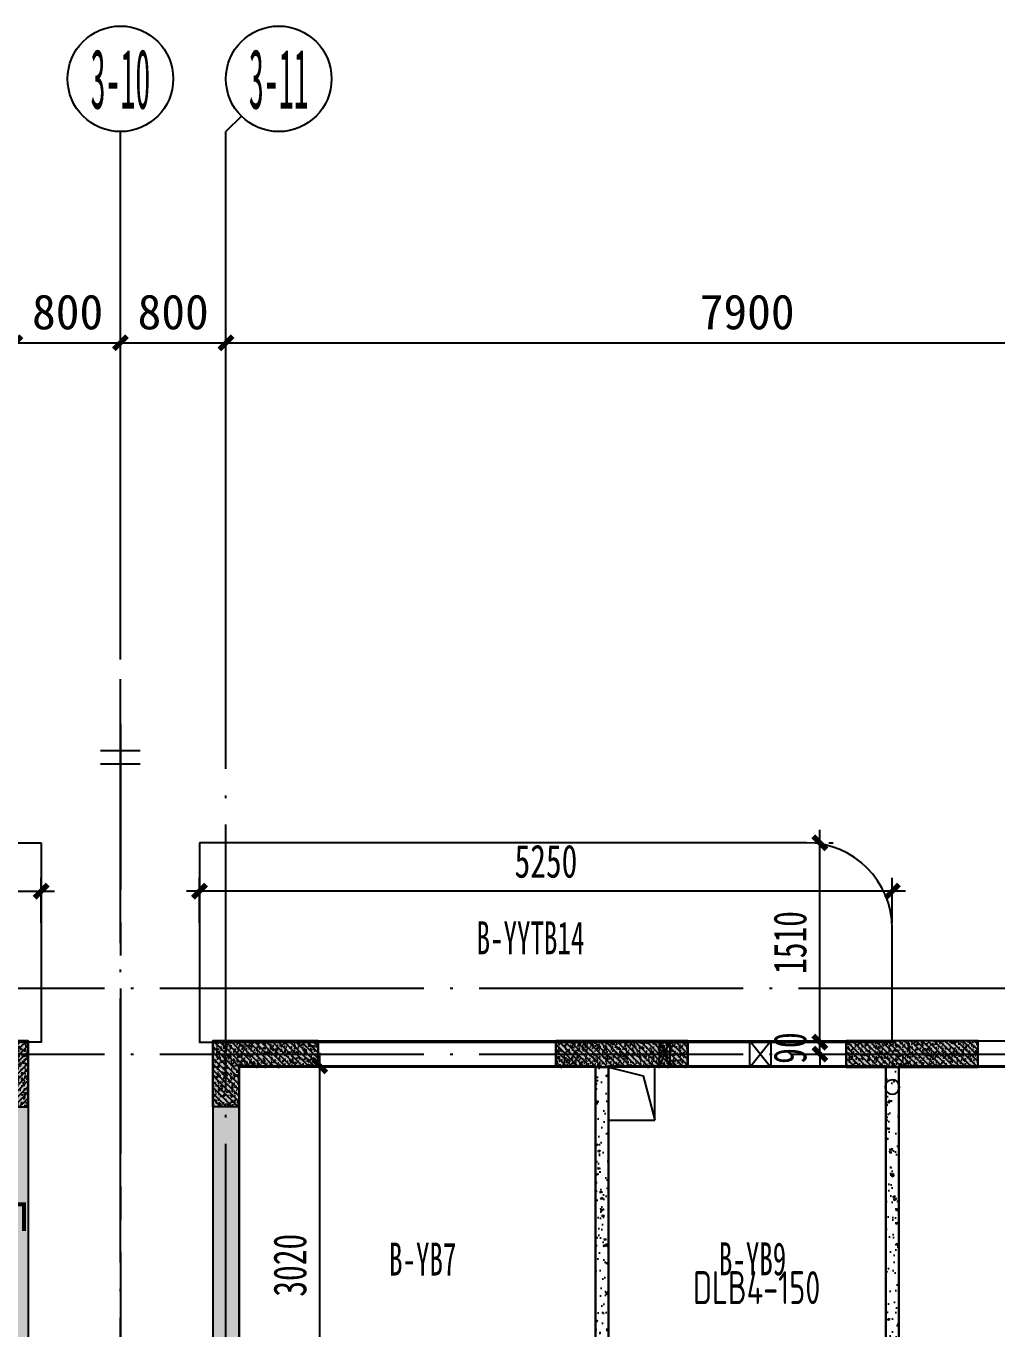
# Model space of a CAD drawing. Extents: x -3200779283 to -8106663, y 659664 to 1123462.
# Drawn here: x -8150515 to -8143157, y 692917 to 702790 of the extents above; entities that cross this region are included whole.
import ezdxf
from ezdxf.enums import TextEntityAlignment as Align
from ezdxf.xclip import XClip

# ---------------------------------------------------------------- set-up
doc = ezdxf.new("R2010")
doc.units = 0
doc.header["$LTSCALE"] = 1000
doc.header["$MEASUREMENT"] = 0
doc.header["$XCLIPFRAME"] = 0
for name, pattern in [('120-墙体$0$CENTER2', [1.125, 0.75, -0.125, 0.125, -0.125]), ('120-墙体$0$CONTINOUS', [0]), ('3#-轴线$0$DOTE', [2.42, 2, -0.2, 0.02, -0.2]), ('3#4#5#$0$DASH', [0.35, 0.25, -0.1]), ('4#-1F$0$CENTER', [2, 1.25, -0.25, 0.25, -0.25]), ('DASH', [0.35, 0.25, -0.1])]:
    doc.linetypes.add(name, pattern=pattern)
doc.layers.get('Defpoints').update_dxf_attribs({"color": 30, "linetype": 'DASH'})
for name, color, linetype in [('120-墙体$0$DUCT-排烟中心线', 5, '120-墙体$0$CENTER2'), ('120-墙体$0$DUCT-排烟管', 2, 'Continuous'), ('120-墙体$0$DUCT-送风中心线', 5, '120-墙体$0$CENTER2'), ('120-墙体$0$DUCT-送风管', 4, 'Continuous'), ('120-墙体$0$S-SLAB-HOLE', 5, 'Continuous'), ('120-墙体$0$S-WALL', 40, 'Continuous'), ('120-墙体$0$S-WALL-BEAM', 120, 'Continuous'), ('120-墙体$0$S-WALL-COLU', 252, '120-墙体$0$CONTINOUS'), ('120-墙体$0$S-WALL-COLU-HATC', 16, 'Continuous'), ('120-墙体$0$S-WALL-HATC', 253, 'Continuous'), ('120-墙体$0$提结构条件', 7, 'Continuous'), ('120-墙体$0$暖-首层和标准层暖通套管_TZ$0$H-暖洞-剪力墙', 6, 'Continuous'), ('120-墙体$0$暖-首层和标准层暖通套管_TZ$0$H-暖洞-穿梁', 3, 'Continuous'), ('3#-轴线$0$3#-轴号$0$A-ANNO-AXIS-CIRC', 3, 'Continuous'), ('3#-轴线$0$3#-轴号$0$A-ANNO-AXIS-TEXT', 7, 'Continuous'), ('3#-轴线$0$3#-轴号$0$A-ANNO-DIMS', 3, 'Continuous'), ('3#-轴线$0$A-ANNO-DOTE', 10, '3#-轴线$0$DOTE'), ('3#-轴线$0$AXIS_TEXT', 7, 'Continuous'), ('3#4#5#$0$PC-SLAB', 6, '3#4#5#$0$DASH'), ('3#4#5#$0$S-ANNO-TEXT', 7, 'Continuous'), ('3#4#5#$0$S-DIMS-SLAB', 120, 'Continuous'), ('3#4#5#$0$S-PC-SLAB', 6, 'Continuous'), ('3#4#5#$0$S-WALL-HATC', 253, 'Continuous'), ('3#4#5#模板$0$S-SLAB-TEXT', 120, 'Continuous'), ('4#-1F$0$THIN', 7, 'Continuous'), ('S-REIN', 1, 'Continuous')]:
    doc.layers.add(name, color=color, linetype=linetype)
doc.layers.add('楼板正筋文字', color=7, linetype='Continuous', lineweight=18)
doc.styles.add('3#-轴线$0$3#-轴号$0$_TCH_AXIS', font='')
doc.styles.add('3#-轴线$0$3#-轴号$0$_TCH_DIM_T3', font='')
doc.styles.add('3#-轴线$0$COMPLEX', font='COMPLEX')
doc.styles.add('3#4#5#$0$外部参照 1$0$宋体', font='', dxfattribs={"width": 0.8})
doc.styles.add('3#4#5#$0$楷体', font='', dxfattribs={"width": 0.7})
doc.styles.add('3#4#5#模板$0$TSSD_Rein', font='tssdeng.shx', dxfattribs={"width": 0.7, "bigfont": 'hztxt.shx'})
doc.styles.get('3#-轴线$0$3#-轴号$0$_TCH_AXIS').set_extended_font_data('SimSun')
doc.styles.get('3#-轴线$0$3#-轴号$0$_TCH_DIM_T3').set_extended_font_data('SimSun')
doc.styles.get('3#4#5#$0$外部参照 1$0$宋体').set_extended_font_data('SimSun')
doc.styles.get('3#4#5#$0$楷体').set_extended_font_data('KaiTi_GB2312')
doc.dimstyles.new('3#-轴线$0$3#-轴号$0$_TCH_ARCH&&100', dxfattribs={"dimtxt": 264.345992, "dimasz": 100, "dimexe": 250, "dimexo": 300, "dimgap": 100, "dimtad": 1, "dimdec": 0, "dimzin": 0, "dimdsep": 46, "dimtxsty": '3#-轴线$0$3#-轴号$0$_TCH_DIM_T3', "dimblk": '3#-轴线$0$3#-轴号$0$_ArchTick', "dimcen": 0.09, "dimclrt": 7, "dimazin": 2, "dimtfac": 1, "dimtdec": 0, "dimtix": 1, "dimtmove": 2, "dimatfit": 3, "dimfxl": 100, "dimtolj": 1, "dimtzin": 0, "dimarcsym": 0})
doc.dimstyles.new('3#4#5#$0$TSSD_100_100', dxfattribs={"dimtxt": 250, "dimasz": 100, "dimexe": 100, "dimexo": 250, "dimgap": 100, "dimtad": 1, "dimdec": 0, "dimzin": 0, "dimdsep": 46, "dimtxsty": '3#4#5#$0$楷体', "dimblk": '3#4#5#$0$_ArchTick', "dimcen": 0, "dimdle": 100, "dimclrt": 7, "dimadec": 0, "dimazin": 0, "dimtfac": 1, "dimtdec": 0, "dimtix": 1, "dimtmove": 2, "dimatfit": 3, "dimfxl": 1, "dimtolj": 1, "dimtzin": 0, "dimarcsym": 0})

# ---------------------------------------------------------------- blocks, each defined once
blk = doc.blocks.new('ban')
at = {"layer": 'S-REIN', "const_width": 30}
blk.add_lwpolyline([(19100, 9509.9), (19100, 9709.9), (20170, 9709.9), (20170, 9509.9)], dxfattribs=at)
blk = doc.blocks.new('3#4#5#模板$0$banhou-1')
at = {"layer": '3#4#5#模板$0$S-SLAB-TEXT', "style": '3#4#5#模板$0$TSSD_Rein', "width": 0.7}
blk.add_text('DLB4-150', height=250, dxfattribs=at).set_placement((86001, 30517.2), align=Align.BOTTOM_LEFT)
blk = doc.blocks.new('3#4#5#$0$_ArchTick')
at = {"color": 0, "linetype": 'ByBlock', "const_width": 0.4}
blk.add_lwpolyline([(-0.5, -0.5), (0.5, 0.5)], dxfattribs=at)
blk = doc.blocks.new('*D1128')
at = {"layer": '3#4#5#$0$S-DIMS-SLAB', "color": 0, "lineweight": -2, "transparency": 16777216}
for p, q in [((15150.5, 884.9), (15150.5, 1224.3)), ((20400.7, 884.9), (20400.7, 1224.3)), ((15050.5, 1124.3), (20500.7, 1124.3))]:
    blk.add_line(p, q, dxfattribs=at)
at = {"layer": 'Defpoints', "color": 0, "transparency": 16777216}
for p in [(20400.7, 1124.3), (15150.5, 634.9), (20400.7, 634.9)]:
    blk.add_point(p, dxfattribs=at)
at = {"layer": '3#4#5#$0$S-DIMS-SLAB', "color": 0, "lineweight": -2, "transparency": 16777216, "xscale": 100, "yscale": 100, "zscale": 100, "rotation": 180}
blk.add_blockref('3#4#5#$0$_ArchTick', (15150.5, 1124.3), dxfattribs=at)
at = {"layer": '3#4#5#$0$S-DIMS-SLAB', "color": 0, "lineweight": -2, "transparency": 16777216, "xscale": 100, "yscale": 100, "zscale": 100}
blk.add_blockref('3#4#5#$0$_ArchTick', (20400.7, 1124.3), dxfattribs=at)
at = {"layer": '3#4#5#$0$S-DIMS-SLAB', "color": 7, "transparency": 16777216, "insert": (17775.6, 1349.3), "char_height": 250, "attachment_point": 5, "style": '3#4#5#$0$楷体'}
blk.add_mtext('\\A1;5250', dxfattribs=at)
blk = doc.blocks.new('*D1130')
at = {"layer": '3#4#5#$0$S-DIMS-SLAB', "color": 0, "lineweight": -2, "transparency": 16777216}
for p, q in [((21600.7, 884.9), (21600.7, 1224.3)), ((26850.5, 884.9), (26850.5, 1224.3)), ((26950.5, 1124.3), (21500.7, 1124.3))]:
    blk.add_line(p, q, dxfattribs=at)
at = {"layer": 'Defpoints', "color": 0, "transparency": 16777216}
for p in [(21600.7, 1124.3), (21600.7, 634.9), (26850.5, 634.9)]:
    blk.add_point(p, dxfattribs=at)
at = {"layer": '3#4#5#$0$S-DIMS-SLAB', "color": 0, "lineweight": -2, "transparency": 16777216, "xscale": 100, "yscale": 100, "zscale": 100, "rotation": 180}
blk.add_blockref('3#4#5#$0$_ArchTick', (21600.7, 1124.3), dxfattribs=at)
at = {"layer": '3#4#5#$0$S-DIMS-SLAB', "color": 0, "lineweight": -2, "transparency": 16777216, "xscale": 100, "yscale": 100, "zscale": 100}
blk.add_blockref('3#4#5#$0$_ArchTick', (26850.5, 1124.3), dxfattribs=at)
at = {"layer": '3#4#5#$0$S-DIMS-SLAB', "color": 7, "transparency": 16777216, "insert": (24225.6, 1349.3), "char_height": 250, "attachment_point": 5, "style": '3#4#5#$0$楷体'}
blk.add_mtext('\\A1;5250', dxfattribs=at)
blk = doc.blocks.new('*D1131')
at = {"layer": '3#4#5#$0$S-DIMS-SLAB', "color": 0, "lineweight": -2, "transparency": 16777216}
for p, q in [((26301.4, -120), (26301.4, 1590)), ((26370.5, 1490), (26401.4, 1490)), ((26490.4, -20), (26401.4, -20))]:
    blk.add_line(p, q, dxfattribs=at)
at = {"layer": 'Defpoints', "color": 0, "transparency": 16777216}
for p in [(26120.5, 1490), (26301.4, 1490), (26240.4, -20)]:
    blk.add_point(p, dxfattribs=at)
at = {"layer": '3#4#5#$0$S-DIMS-SLAB', "color": 0, "lineweight": -2, "transparency": 16777216, "xscale": 100, "yscale": 100, "zscale": 100}
for p, rotation in [((26301.4, 1490), 90), ((26301.4, -20), 270)]:
    blk.add_blockref('3#4#5#$0$_ArchTick', p, dxfattribs=dict(at, rotation=rotation))
at = {"layer": '3#4#5#$0$S-DIMS-SLAB', "color": 7, "transparency": 16777216, "insert": (26076.4, 735), "char_height": 250, "attachment_point": 5, "rotation": 90, "style": '3#4#5#$0$楷体'}
blk.add_mtext('\\A1;1510', dxfattribs=at)
blk = doc.blocks.new('*D1147')
at = {"layer": '3#4#5#$0$S-DIMS-SLAB', "color": 0, "lineweight": -2, "transparency": 16777216}
for p, q in [((26301.7, -20.1), (26301.7, 79.9)), ((26081.7, -20.1), (26401.7, -20.1)), ((26301.7, -110.1), (26301.7, -20.1)), ((26081.7, -110.1), (26401.7, -110.1)), ((26301.7, -110.1), (26301.7, -210.1))]:
    blk.add_line(p, q, dxfattribs=at)
at = {"layer": 'Defpoints', "color": 0, "transparency": 16777216}
for p in [(25831.7, -20.1), (26301.7, -20.1), (25831.7, -110.1)]:
    blk.add_point(p, dxfattribs=at)
at = {"layer": '3#4#5#$0$S-DIMS-SLAB', "color": 0, "lineweight": -2, "transparency": 16777216, "xscale": 100, "yscale": 100, "zscale": 100}
for p, rotation in [((26301.7, -20.1), 270), ((26301.7, -110.1), 90)]:
    blk.add_blockref('3#4#5#$0$_ArchTick', p, dxfattribs=dict(at, rotation=rotation))
at = {"layer": '3#4#5#$0$S-DIMS-SLAB', "color": 7, "transparency": 16777216, "insert": (26076.7, -65.1), "char_height": 250, "attachment_point": 5, "rotation": 90, "style": '3#4#5#$0$楷体'}
blk.add_mtext('\\A1;90', dxfattribs=at)
blk = doc.blocks.new('3#4#5#$0$ban3')
at = {"layer": '3#4#5#$0$S-WALL-HATC', "ltscale": 100}
h = blk.add_hatch(dxfattribs=at)
h.set_pattern_fill('AR-CONC', color=256, scale=25, angle=-270, style=0)
h.set_pattern_definition([(140, (0, 0), (15.688034, 179.315046), [18.75, -206.25]), (85, (0, 0), (-188.04803, -34.68783), [15, -165]), (190.4514, (1.3, 14.94), (-172.359886, 144.627345), [15.93505, -175.28553]), (136.1842, (-50, 0), (41.37975, 266.81026), [28.125, -309.375]), (186.6356, (-46.55, 22.23), (-243.52947, 233.66568), [23.90257, -262.92825]), (81.1842, (-50, 0), (-243.52965, 233.66549), [22.5, -247.5]), (111, (-37.5, 25), (100.654723, 149.226763), [18.75, -206.25]), (56, (-37.5, 25), (-181.28751, 60.82883), [15, -165]), (161.4514, (-29.11, 37.44), (-80.632624, 210.05566), [15.93505, -175.28553]), (127.5, (0, 0), (-83.2234635, 3.039964), [0, -163, 0, -167.5, 0, -165.625]), (97.5, (0, 0), (-98.602928, 65.767384), [0, -95.5, 0, -159.25, 0, -63.125]), (57.5, (0, -55.75), (5.638718, 133.455609), [0, -62.5, 0, -195, 0, -258.75]), (47.5, (0, -80.75), (-25.026246, 145.796542), [0, -81.25, 0, -129.5, 0, -183.75])])
h.paths.add_polyline_path([(-216732, 412975), (-216832, 412975), (-216832, 409975), (-216732, 409975)])
h.paths.add_polyline_path([(-214532, 412975), (-214632, 412975), (-214632, 409975), (-214532, 409975)])
at = {"layer": '3#4#5#$0$S-PC-SLAB'}
for points in [[(-216832, 409965), (-216832, 412985), (-219532, 412985), (-219532, 409965)], [(-214632, 409965), (-214632, 412985), (-216732, 412985), (-216732, 409965)], [(-211832, 409965), (-211832, 412985), (-214532, 412985), (-214532, 409965)]]:
    blk.add_lwpolyline(points, close=True, dxfattribs=at)
at = {"layer": '3#4#5#$0$S-WALL-HATC', "ltscale": 100}
for points in [[(-216732, 409975), (-216732, 412975), (-216832, 412975), (-216832, 409975)], [(-214532, 409975), (-214532, 412975), (-214632, 412975), (-214632, 409975)]]:
    blk.add_lwpolyline(points, close=True, dxfattribs=at)
blk = doc.blocks.new('*D816')
at = {"layer": '3#4#5#$0$S-DIMS-SLAB', "color": 0, "lineweight": -2, "transparency": 16777216}
for p, q in [((169407.8, 162464.5), (169407.8, 165684.5)), ((169046.4, 165584.5), (169507.8, 165584.5)), ((169046.4, 162564.5), (169507.8, 162564.5))]:
    blk.add_line(p, q, dxfattribs=at)
at = {"layer": 'Defpoints', "color": 0, "transparency": 16777216}
for p in [(168796.4, 165584.5), (169407.8, 165584.5), (168796.4, 162564.5)]:
    blk.add_point(p, dxfattribs=at)
at = {"layer": '3#4#5#$0$S-DIMS-SLAB', "color": 0, "lineweight": -2, "transparency": 16777216, "xscale": 100, "yscale": 100, "zscale": 100}
for p, rotation in [((169407.8, 165584.5), 90), ((169407.8, 162564.5), 270)]:
    blk.add_blockref('3#4#5#$0$_ArchTick', p, dxfattribs=dict(at, rotation=rotation))
at = {"layer": '3#4#5#$0$S-DIMS-SLAB', "color": 7, "transparency": 16777216, "insert": (169182.8, 164074.5), "char_height": 250, "attachment_point": 5, "rotation": 90, "style": '3#4#5#$0$楷体'}
blk.add_mtext('\\A1;3020', dxfattribs=at)
blk = doc.blocks.new('120-墙体$0$retert')
at = {"layer": '120-墙体$0$暖-首层和标准层暖通套管_TZ$0$H-暖洞-剪力墙'}
for p, q in [((55012.6, 61028.7), (54812.7, 61187.7)), ((54812.7, 61028.7), (55012.6, 61187.7))]:
    blk.add_line(p, q, dxfattribs=at)
blk.add_lwpolyline([(55012.6, 61028.7), (55012.6, 61187.7), (54812.7, 61187.7), (54812.7, 61028.7)], close=True, dxfattribs=at)
blk = doc.blocks.new('120-墙体$0$ewrewr')
at = {"layer": '120-墙体$0$暖-首层和标准层暖通套管_TZ$0$H-暖洞-穿梁', "color": 2}
for p, q in [((54898, 62306.1), (54818, 62106.1)), ((54898, 62106.1), (54818, 62306.1))]:
    blk.add_line(p, q, dxfattribs=at)
blk.add_lwpolyline([(54898, 62306.1), (54818, 62306.1), (54818, 62106.1), (54898, 62106.1)], close=True, dxfattribs=at)
blk = doc.blocks.new('120-墙体$0$tretyyt')
at = {"layer": '120-墙体$0$暖-首层和标准层暖通套管_TZ$0$H-暖洞-穿梁', "color": 5}
for p, q in [((52498, 59304.6), (52298, 59384.6)), ((52298, 59304.6), (52498, 59384.6))]:
    blk.add_line(p, q, dxfattribs=at)
blk.add_lwpolyline([(52498, 59304.6), (52498, 59384.6), (52298, 59384.6), (52298, 59304.6)], close=True, dxfattribs=at)
blk = doc.blocks.new('120-墙体$0$rtret')
at = {"layer": '120-墙体$0$暖-首层和标准层暖通套管_TZ$0$H-暖洞-穿梁', "color": 3}
for p, q in [((53777.5, 61921.5), (53618.5, 61721.5)), ((53777.5, 61721.5), (53618.5, 61921.5))]:
    blk.add_line(p, q, dxfattribs=at)
blk.add_lwpolyline([(53777.5, 61921.5), (53618.5, 61921.5), (53618.5, 61721.5), (53777.5, 61721.5)], close=True, dxfattribs=at)
blk = doc.blocks.new('120-墙体$0$A$Ca94620f4')
at = {"layer": '120-墙体$0$DUCT-排烟中心线'}
for p, q in [((-6299.8, -2950.7), (-6299.8, -3249.3)), ((-4600, -2950.7), (-4600, -3249.3)), ((-4400, -2950.7), (-4400, -3249.3)), ((-547.7, -2950.7), (-547.7, -3249.3)), ((-2257.9, -4100), (-2556.6, -4100)), ((-2257.9, -4300), (-2556.6, -4300))]:
    blk.add_line(p, q, dxfattribs=at)
at = {"layer": '120-墙体$0$DUCT-排烟管'}
for p, q in [((-6332.3, -2950.7), (-6332.3, -3249.3)), ((-6267.3, -2950.7), (-6332.3, -2950.7)), ((-6267.3, -3249.3), (-6267.3, -2950.7)), ((-4632.5, -2950.7), (-4632.5, -3249.3)), ((-4567.5, -2950.7), (-4632.5, -2950.7)), ((-4567.5, -3249.3), (-4567.5, -2950.7)), ((-4432.5, -2950.7), (-4432.5, -3249.3)), ((-4367.5, -2950.7), (-4432.5, -2950.7)), ((-4367.5, -3249.3), (-4367.5, -2950.7)), ((-580.2, -2950.7), (-580.2, -3249.3)), ((-515.2, -2950.7), (-580.2, -2950.7)), ((-515.2, -3249.3), (-515.2, -2950.7)), ((-6332.3, -3249.3), (-6267.3, -3249.3)), ((-4632.5, -3249.3), (-4567.5, -3249.3)), ((-4432.5, -3249.3), (-4367.5, -3249.3)), ((-580.2, -3249.3), (-515.2, -3249.3)), ((-2257.9, -4067.5), (-2556.6, -4067.5)), ((-2556.6, -4067.5), (-2556.6, -4132.5)), ((-2556.6, -4132.5), (-2257.9, -4132.5)), ((-2257.9, -4132.5), (-2257.9, -4067.5)), ((-2257.9, -4267.5), (-2556.6, -4267.5)), ((-2556.6, -4267.5), (-2556.6, -4332.5)), ((-2556.6, -4332.5), (-2257.9, -4332.5)), ((-2257.9, -4332.5), (-2257.9, -4267.5))]:
    blk.add_line(p, q, dxfattribs=at)
at = {"layer": '120-墙体$0$DUCT-送风中心线'}
for p, q in [((-6549.8, -2963.7), (-6549.8, -3231)), ((-947.7, -2963.7), (-947.7, -3231)), ((-747.7, -2963.7), (-747.7, -3231))]:
    blk.add_line(p, q, dxfattribs=at)
at = {"layer": '120-墙体$0$DUCT-送风管'}
for p, q in [((-6589.8, -2963.7), (-6589.8, -3231)), ((-6509.8, -2963.7), (-6589.8, -2963.7)), ((-6509.8, -3231), (-6509.8, -2963.7)), ((-787.7, -2963.7), (-787.7, -3231)), ((-707.7, -2963.7), (-787.7, -2963.7)), ((-707.7, -3231), (-707.7, -2963.7)), ((-6589.8, -3231), (-6509.8, -3231)), ((-787.7, -3231), (-707.7, -3231))]:
    blk.add_line(p, q, dxfattribs=at)
at = {"layer": '120-墙体$0$提结构条件', "color": 3}
for p, q in [((-987.7, -3231), (-987.7, -2963.7)), ((-987.7, -2963.7), (-907.7, -2963.7)), ((-907.7, -2963.7), (-907.7, -3231)), ((-907.7, -3231), (-987.7, -3231))]:
    blk.add_line(p, q, dxfattribs=at)
at = {"layer": '120-墙体$0$暖-首层和标准层暖通套管_TZ$0$H-暖洞-穿梁', "color": 6}
for p, q in [((-3823.8, -3000), (-3473.8, -3200)), ((-3823.8, -3200), (-3473.8, -3000))]:
    blk.add_line(p, q, dxfattribs=at)
blk.add_lwpolyline([(-3823.8, -3000), (-3473.8, -3000), (-3473.8, -3200), (-3823.8, -3200)], close=True, dxfattribs=at)
at = {"layer": '120-墙体$0$提结构条件', "rotation": 90}
for name, p in [('120-墙体$0$tretyyt', (51869.6, -52298)), ('120-墙体$0$retert', (57308.2, -54812.7))]:
    blk.add_blockref(name, p, dxfattribs=at)
at = {"layer": '120-墙体$0$提结构条件', "xscale": -1}
blk.add_blockref('120-墙体$0$rtret', (47548, -61721.5), dxfattribs=at)
at = {"layer": '120-墙体$0$提结构条件'}
blk.add_blockref('120-墙体$0$ewrewr', (-57933, -62106.1), dxfattribs=at)
blk = doc.blocks.new('120-墙体$0$A$C8f34f6bc')
at = {"layer": '120-墙体$0$S-SLAB-HOLE'}
for p, q in [((-3150, -400), (-3150, 0)), ((-2800, -400), (-2800, 0)), ((-2800, -400), (-3150, -400))]:
    blk.add_line(p, q, dxfattribs=at)
for points in [[(-2800, 0), (-3061.6, -64.3), (-3150, -400)], [(0, -5000), (-248.2, -4896.9), (-350, -4650)]]:
    blk.add_lwpolyline(points, dxfattribs=at)
blk.add_lwpolyline([(-350, -5000), (-350, -4650), (0, -4650), (0, -5000)], close=True, dxfattribs=at)
for centre, radius in [((-4950, -150), 55), ((-230, -4580), 50)]:
    blk.add_circle(centre, radius, dxfattribs=at)
blk = doc.blocks.new('120-墙体')
at = {"layer": '120-墙体$0$S-WALL-COLU-HATC'}
h = blk.add_hatch(dxfattribs=at)
h.set_pattern_fill('AR-CONC', color=256, scale=10)
h.set_pattern_definition([(50, (-3104.75, -241007.814), (71.726018, -6.275213), [7.5, -82.5]), (355, (-3104.75, -241007.814), (-13.875133, 75.219213), [6, -66]), (100.4514, (-3098.77, -241008.34), (57.850938, 68.943954), [6.37402, -70.114211]), (46.1842, (-3104.75, -240987.81), (106.724105, -16.5519), [11.25, -123.75]), (96.6356, (-3095.86, -240989.19), (93.46627, 97.411787), [9.56103, -105.1713]), (351.1842, (-3104.75, -240987.81), (93.466195, 97.41186), [9, -99]), (21, (-3094.75, -240992.814), (59.690705, -40.261889), [7.5, -82.5]), (326, (-3094.75, -240992.814), (24.331533, 72.515005), [6, -66]), (71.4514, (-3089.775, -240996.17), (84.022263, 32.25305), [6.37402, -70.114211]), (37.5, (-3104.75, -241007.814), (1.2159855, 33.2893854), [0, -65.2, 0, -67, 0, -66.25]), (7.5, (-3104.75, -241007.814), (26.306954, 39.441171), [0, -38.2, 0, -63.7, 0, -25.25]), (327.5, (-3127.05, -241007.814), (53.3822436, -2.2554872), [0, -25, 0, -78, 0, -103.5]), (317.5, (-3137.05, -241007.814), (58.318617, 10.010498), [0, -32.5, 0, -51.8, 0, -73.5])])
h.paths.add_polyline_path([(-5700, -100), (-5700, 100), (-4700, 100), (-4700, -100)])
h = blk.add_hatch(dxfattribs=at)
h.set_pattern_fill('ANSI31', color=256, scale=250, style=0)
h.set_pattern_definition([(45, (-3104.75, -241007.814), (-22.097087, 22.097087), [])])
h.paths.add_polyline_path([(-5700, 100), (-5700, -100), (-4700, -100), (-4700, 100)])
h = blk.add_hatch(dxfattribs=at)
h.set_pattern_fill('AR-CONC', color=256, scale=10)
h.set_pattern_definition([(50, (6590.73, -241007.815), (71.726018, -6.275213), [7.5, -82.5]), (355, (6590.73, -241007.815), (-13.875133, 75.219213), [6, -66]), (100.4514, (6596.705, -241008.34), (57.850938, 68.943954), [6.37402, -70.114211]), (46.1842, (6590.73, -240987.815), (106.724105, -16.5519), [11.25, -123.75]), (96.6356, (6599.62, -240989.19), (93.46627, 97.411787), [9.56103, -105.1713]), (351.1842, (6590.73, -240987.82), (93.466195, 97.41186), [9, -99]), (21, (6600.73, -240992.815), (59.690705, -40.261889), [7.5, -82.5]), (326, (6600.73, -240992.815), (24.331533, 72.515005), [6, -66]), (71.4514, (6605.7, -240996.17), (84.022263, 32.25305), [6.37402, -70.114211]), (37.5, (6590.728, -241007.815), (1.2159855, 33.2893854), [0, -65.2, 0, -67, 0, -66.25]), (7.5, (6590.73, -241007.815), (26.306954, 39.441171), [0, -38.2, 0, -63.7, 0, -25.25]), (327.5, (6568.428, -241007.815), (53.3822436, -2.2554872), [0, -25, 0, -78, 0, -103.5]), (317.5, (6558.43, -241007.815), (58.318617, 10.010498), [0, -32.5, 0, -51.8, 0, -73.5])])
h.paths.add_polyline_path([(-2500, -100), (-2500, 100), (-3500, 100), (-3500, -100)])
h = blk.add_hatch(dxfattribs=at)
h.set_pattern_fill('ANSI31', color=256, scale=250, style=0)
h.set_pattern_definition([(45, (6590.728, -241007.815), (-22.097087, 22.097087), [])])
h.paths.add_polyline_path([(-2500, -100), (-2500, 100), (-3500, 100), (-3500, -100)])
h = blk.add_hatch(dxfattribs=at)
h.set_pattern_fill('AR-CONC', color=256, scale=10)
h.set_pattern_definition([(50, (-6158.425, -240595.61), (71.726018, -6.275213), [7.5, -82.5]), (355, (-6158.425, -240595.61), (-13.875133, 75.219213), [6, -66]), (100.4514, (-6152.45, -240596.135), (57.850938, 68.943954), [6.37402, -70.114211]), (46.1842, (-6158.425, -240575.61), (106.724105, -16.5519), [11.25, -123.75]), (96.6356, (-6149.53, -240576.99), (93.46627, 97.411787), [9.56103, -105.1713]), (351.1842, (-6158.42, -240575.61), (93.466195, 97.41186), [9, -99]), (21, (-6148.425, -240580.61), (59.690705, -40.261889), [7.5, -82.5]), (326, (-6148.425, -240580.61), (24.331533, 72.515005), [6, -66]), (71.4514, (-6143.45, -240583.97), (84.022263, 32.25305), [6.37402, -70.114211]), (37.5, (-6158.425, -240595.612), (1.2159855, 33.2893854), [0, -65.2, 0, -67, 0, -66.25]), (7.5, (-6158.425, -240595.612), (26.306954, 39.441171), [0, -38.2, 0, -63.7, 0, -25.25]), (327.5, (-6180.725, -240595.612), (53.3822436, -2.2554872), [0, -25, 0, -78, 0, -103.5]), (317.5, (-6190.725, -240595.612), (58.318617, 10.010498), [0, -32.5, 0, -51.8, 0, -73.5])])
h.paths.add_polyline_path([(-100, -100), (-100, -400), (100, -400), (100, 100), (-700, 100), (-700, -100)])
h = blk.add_hatch(dxfattribs=at)
h.set_pattern_fill('ANSI31', color=256, scale=250, style=0)
h.set_pattern_definition([(45, (-6158.425, -240595.612), (-22.097087, 22.097087), [])])
h.paths.add_polyline_path([(-100, -100), (-100, -400), (100, -400), (100, 100), (-700, 100), (-700, -100)])
at = {"layer": '120-墙体$0$S-WALL-HATC'}
for points in [[(-5700, 100), (-5700, -100), (-5250, -100), (-5250, 100)], [(-5250, 100), (-5250, -100), (-4700, -100), (-4700, 100)], [(-3500, 100), (-3500, -100), (-2850, -100), (-2850, 100)], [(-2850, 100), (-2850, -100), (-2500, -100), (-2500, 100)], [(-700, -100), (-100, -100), (100, 100), (-700, 100)], [(100, 100), (-100, -100), (-100, -3100), (-33.3, -3200), (100, -3200)]]:
    blk.add_hatch(color=256, dxfattribs=at).paths.add_polyline_path(points)
at = {"layer": '120-墙体$0$S-WALL'}
for p, q in [((-5700, -100), (-5700, 100)), ((-5700, 100), (-5250, 100)), ((-5250, 100), (-4700, 100)), ((-4700, -100), (-4700, 100)), ((-3500, -100), (-3500, 100)), ((-3500, 100), (-2850, 100)), ((-2850, 100), (-2500, 100)), ((-2500, 100), (-2500, -100)), ((-700, 100), (100, 100)), ((-700, 100), (-700, -100)), ((100, 100), (100, -3200)), ((-5700, -100), (-5250, -100)), ((-5250, -100), (-4700, -100)), ((-3500, -100), (-2850, -100)), ((-2850, -100), (-2500, -100)), ((-700, -100), (-100, -100)), ((-100, -100), (-100, -3100))]:
    blk.add_line(p, q, dxfattribs=at)
at = {"layer": '120-墙体$0$S-WALL-BEAM'}
for points in [[(-7200, 100), (-7200, -100), (-5700, -100), (-5700, 100)], [(-4700, 100), (-4700, -100), (-3500, -100), (-3500, 100)], [(-2500, 100), (-2500, -100), (-700, -100), (-700, 100)]]:
    blk.add_lwpolyline(points, close=True, dxfattribs=at)
at = {"layer": '120-墙体$0$S-WALL-COLU', "lineweight": -2}
for points in [[(-5700, -100), (-5700, 100), (-4700, 100), (-4700, -100)], [(-2500, -100), (-2500, 100), (-3500, 100), (-3500, -100)]]:
    blk.add_lwpolyline(points, close=True, dxfattribs=at)
at = {"layer": '120-墙体$0$S-WALL-COLU', "linetype": 'ByBlock'}
blk.add_lwpolyline([(-100, -100), (-100, -400), (100, -400), (100, 100), (-700, 100), (-700, -100), (-100, -100)], dxfattribs=at)
for name, p in [('120-墙体$0$A$Ca94620f4', (-250, -100)), ('120-墙体$0$A$C8f34f6bc', (-100, -100))]:
    blk.add_blockref(name, p)
blk = doc.blocks.new('3#-轴线$0$_AXISO')
blk.add_circle((0, 0), 0.5)
at = {"layer": '3#-轴线$0$AXIS_TEXT', "style": '3#-轴线$0$COMPLEX', "width": 1.041667}
blk.add_attdef('A', text='', height=0.56, dxfattribs=at).set_placement((-0.25, -0.28), (0.25, -0.28), align=Align.FIT)
blk = doc.blocks.new('3#-轴线$0$3#-轴号$0$_ArchTick')
at = {"color": 0, "linetype": 'ByBlock', "const_width": 0.4}
blk.add_lwpolyline([(-0.5, -0.5), (0.5, 0.5)], dxfattribs=at)
blk = doc.blocks.new('*D400')
at = {"layer": '3#-轴线$0$3#-轴号$0$A-ANNO-DIMS', "color": 0, "lineweight": -2, "transparency": 16777216}
for p, q in [((20100, 4889.4), (20100, 5639.4)), ((20900, 4889.4), (20900, 5639.4)), ((20100, 5389.4), (20900, 5389.4))]:
    blk.add_line(p, q, dxfattribs=at)
at = {"layer": 'Defpoints', "color": 0, "transparency": 16777216}
for p in [(20900, 5389.4), (20100, 4589.4), (20900, 4589.4)]:
    blk.add_point(p, dxfattribs=at)
at = {"layer": '3#-轴线$0$3#-轴号$0$A-ANNO-DIMS', "color": 0, "lineweight": -2, "transparency": 16777216, "xscale": 100, "yscale": 100, "zscale": 100, "rotation": 180}
blk.add_blockref('3#-轴线$0$3#-轴号$0$_ArchTick', (20100, 5389.4), dxfattribs=at)
at = {"layer": '3#-轴线$0$3#-轴号$0$A-ANNO-DIMS', "color": 0, "lineweight": -2, "transparency": 16777216, "xscale": 100, "yscale": 100, "zscale": 100}
blk.add_blockref('3#-轴线$0$3#-轴号$0$_ArchTick', (20900, 5389.4), dxfattribs=at)
at = {"layer": '3#-轴线$0$3#-轴号$0$A-ANNO-DIMS', "color": 7, "transparency": 16777216, "insert": (20500, 5621.6), "char_height": 264.35, "attachment_point": 5, "style": '3#-轴线$0$3#-轴号$0$_TCH_DIM_T3'}
blk.add_mtext('\\A1;800', dxfattribs=at)
blk = doc.blocks.new('*D401')
at = {"layer": '3#-轴线$0$3#-轴号$0$A-ANNO-DIMS', "color": 0, "lineweight": -2, "transparency": 16777216}
for p, q in [((20900, 4889.4), (20900, 5639.4)), ((21700, 4889.4), (21700, 5639.4)), ((20900, 5389.4), (21700, 5389.4))]:
    blk.add_line(p, q, dxfattribs=at)
at = {"layer": 'Defpoints', "color": 0, "transparency": 16777216}
for p in [(21700, 5389.4), (20900, 4589.4), (21700, 4589.4)]:
    blk.add_point(p, dxfattribs=at)
at = {"layer": '3#-轴线$0$3#-轴号$0$A-ANNO-DIMS', "color": 0, "lineweight": -2, "transparency": 16777216, "xscale": 100, "yscale": 100, "zscale": 100, "rotation": 180}
blk.add_blockref('3#-轴线$0$3#-轴号$0$_ArchTick', (20900, 5389.4), dxfattribs=at)
at = {"layer": '3#-轴线$0$3#-轴号$0$A-ANNO-DIMS', "color": 0, "lineweight": -2, "transparency": 16777216, "xscale": 100, "yscale": 100, "zscale": 100}
blk.add_blockref('3#-轴线$0$3#-轴号$0$_ArchTick', (21700, 5389.4), dxfattribs=at)
at = {"layer": '3#-轴线$0$3#-轴号$0$A-ANNO-DIMS', "color": 7, "transparency": 16777216, "insert": (21300, 5621.6), "char_height": 264.35, "attachment_point": 5, "style": '3#-轴线$0$3#-轴号$0$_TCH_DIM_T3'}
blk.add_mtext('\\A1;800', dxfattribs=at)
blk = doc.blocks.new('*D402')
at = {"layer": '3#-轴线$0$3#-轴号$0$A-ANNO-DIMS', "color": 0, "lineweight": -2, "transparency": 16777216}
for p, q in [((21700, 4889.4), (21700, 5639.4)), ((29600, 4889.4), (29600, 5639.4)), ((21700, 5389.4), (29600, 5389.4))]:
    blk.add_line(p, q, dxfattribs=at)
at = {"layer": 'Defpoints', "color": 0, "transparency": 16777216}
for p in [(29600, 5389.4), (21700, 4589.4), (29600, 4589.4)]:
    blk.add_point(p, dxfattribs=at)
at = {"layer": '3#-轴线$0$3#-轴号$0$A-ANNO-DIMS', "color": 0, "lineweight": -2, "transparency": 16777216, "xscale": 100, "yscale": 100, "zscale": 100, "rotation": 180}
blk.add_blockref('3#-轴线$0$3#-轴号$0$_ArchTick', (21700, 5389.4), dxfattribs=at)
at = {"layer": '3#-轴线$0$3#-轴号$0$A-ANNO-DIMS', "color": 0, "lineweight": -2, "transparency": 16777216, "xscale": 100, "yscale": 100, "zscale": 100}
blk.add_blockref('3#-轴线$0$3#-轴号$0$_ArchTick', (29600, 5389.4), dxfattribs=at)
at = {"layer": '3#-轴线$0$3#-轴号$0$A-ANNO-DIMS', "color": 7, "transparency": 16777216, "insert": (25650, 5621.6), "char_height": 264.35, "attachment_point": 5, "style": '3#-轴线$0$3#-轴号$0$_TCH_DIM_T3'}
blk.add_mtext('\\A1;7900', dxfattribs=at)
blk = doc.blocks.new('3#4#5#$0$3#首层顶悬挑板')
at = {"layer": '3#4#5#$0$S-PC-SLAB'}
for points in [[(20400.5, 1490), (20400.5, -20), (15150.5, -20), (15150.5, 840, -0.414155), (15800.5, 1489.8)], [(21600.5, 1490), (21600.5, -20), (26850.5, -20), (26850.5, 840, 0.414155), (26200.5, 1489.8)]]:
    blk.add_lwpolyline(points, format="xyb", close=True, dxfattribs=at)
at = {"layer": '3#4#5#$0$PC-SLAB', "linetype": 'ByBlock', "style": '3#4#5#$0$外部参照 1$0$宋体', "width": 0.6}
blk.add_text('B-YYTB14', height=250, dxfattribs=at).set_placement((24108.3, 770.8), align=Align.MIDDLE)
at = {"layer": '3#4#5#$0$S-DIMS-SLAB'}
for base, p1, p2, angle, picture, middle in [((26301.4, 1490), (26240.4, -20), (26120.5, 1490), 90, '*D1131', (26076.4, 735)), ((21600.7, 1124.3), (26850.5, 634.9), (21600.7, 634.9), 180, '*D1130', (24225.6, 1349.3)), ((26301.7, -20.1), (25831.7, -110.1), (25831.7, -20.1), 90, '*D1147', (26076.7, -65.1))]:
    dim = blk.add_linear_dim(base=base, p1=p1, p2=p2, angle=angle, dimstyle='3#4#5#$0$TSSD_100_100', dxfattribs=at)
    dim.commit()
    dim.dimension.update_dxf_attribs({"geometry": picture, "text_midpoint": middle})
dim = blk.add_linear_dim(base=(20400.7, 1124.3), p1=(15150.5, 634.9), p2=(20400.7, 634.9), dimstyle='3#4#5#$0$TSSD_100_100', dxfattribs=at)
dim.commit()
dim.dimension.update_dxf_attribs({"geometry": '*D1128', "text_midpoint": (17775.6, 1349.3)})
blk = doc.blocks.new('3#4#5#$0$5#')
at = {"layer": '3#4#5#$0$S-ANNO-TEXT', "xscale": -1}
blk.add_blockref('3#4#5#$0$ban3', (-43034.9, -247400.5), dxfattribs=at)
at = {"layer": '3#4#5#$0$PC-SLAB', "linetype": 'ByBlock', "style": '3#4#5#$0$外部参照 1$0$宋体', "width": 0.6}
for s, p in [('B-YB7', (170188, 164121.6)), ('B-YB9', (172688, 164121.6))]:
    blk.add_text(s, height=250, dxfattribs=at).set_placement(p, align=Align.MIDDLE)
at = {"layer": '3#4#5#$0$S-DIMS-SLAB'}
dim = blk.add_linear_dim(base=(169407.8, 165584.5), p1=(168796.4, 162564.5), p2=(168796.4, 165584.5), angle=90, dimstyle='3#4#5#$0$TSSD_100_100', dxfattribs=at)
dim.commit()
dim.dimension.update_dxf_attribs({"geometry": '*D816', "text_midpoint": (169182.8, 164074.5)})
blk = doc.blocks.new('3#-轴线$0$3#-轴号')
at = {"layer": '3#-轴线$0$3#-轴号$0$A-ANNO-AXIS-CIRC'}
for p, q in [((21817.2, 7106.5), (21700, 6989.4)), ((20900, 2989.4), (20900, 6989.4)), ((21700, 2989.4), (21700, 6989.4))]:
    blk.add_line(p, q, dxfattribs=at)
ref = blk.add_blockref('3#-轴线$0$_AXISO', (20900, 7389.4), dxfattribs=dict(at, xscale=800, yscale=800, zscale=800))
ref.add_attrib('A', '3-10', dxfattribs={"layer": '3#-轴线$0$3#-轴号$0$A-ANNO-AXIS-TEXT', "height": 452.55, "style": '3#-轴线$0$3#-轴号$0$_TCH_AXIS', "width": 0.349609}).set_placement((20673.7, 7163.1), (21126.3, 7163.1), align=Align.FIT)
ref = blk.add_blockref('3#-轴线$0$_AXISO', (22100, 7389.4), dxfattribs=dict(at, xscale=800, yscale=800, zscale=800))
ref.add_attrib('A', '3-11', dxfattribs={"layer": '3#-轴线$0$3#-轴号$0$A-ANNO-AXIS-TEXT', "height": 452.55, "style": '3#-轴线$0$3#-轴号$0$_TCH_AXIS', "width": 0.349609}).set_placement((21873.7, 7163.1), (22326.3, 7163.1), align=Align.FIT)
at = {"layer": '3#-轴线$0$3#-轴号$0$A-ANNO-DIMS'}
for p1, p2, picture, middle in [((20100, 4589.4), (20900, 4589.4), '*D400', (20500, 5621.6)), ((20900, 4589.4), (21700, 4589.4), '*D401', (21300, 5621.6)), ((21700, 4589.4), (29600, 4589.4), '*D402', (25650, 5621.6))]:
    dim = blk.add_aligned_dim(p1=p1, p2=p2, distance=800, dimstyle='3#-轴线$0$3#-轴号$0$_TCH_ARCH&&100', dxfattribs=at)
    dim.commit()
    dim.dimension.update_dxf_attribs({"geometry": picture, "text_midpoint": middle})
blk = doc.blocks.new('3#-轴线')
at = {"layer": '3#-轴线$0$A-ANNO-DOTE'}
for points in [[(20900, -16100), (20900, 5500)], [(21700, -5100), (21700, 5500)], [(-3000, 500), (44800, 500)], [(-3000, 0), (44800, 0)]]:
    blk.add_lwpolyline(points, dxfattribs=at)
blk.add_blockref('3#-轴线$0$3#-轴号', (0, 0))

msp = doc.modelspace()

# ---------------------------------------------------------------- linework, layer by layer
at = {"layer": '4#-1F$0$THIN', "linetype": '4#-1F$0$CENTER'}
msp.add_line((-8149800.4, 697497.6), (-8149800.4, 679842.6), dxfattribs=at)
at = {"layer": '4#-1F$0$THIN'}
for p, q in [((-8149650.4, 697297.6), (-8149950.4, 697297.6)), ((-8149650.4, 697197.6), (-8149950.4, 697197.6))]:
    msp.add_line(p, q, dxfattribs=at)

# ---------------------------------------------------------------- block references
for name, p in [('3#-轴线', (-8170700.4, 695000.6)), ('120-墙体', (-8150600.4, 695000.6))]:
    msp.add_blockref(name, p)
at = {"xscale": -1}
msp.add_blockref('120-墙体', (-8149000.4, 695000.6), dxfattribs=at)
at = {"layer": '3#4#5#$0$S-PC-SLAB'}
msp.add_blockref('3#4#5#$0$5#', (-8317697.2, 529325.6), dxfattribs=at)
at = {"layer": '3#4#5#$0$S-PC-SLAB', "color": 1}
msp.add_blockref('3#4#5#$0$3#首层顶悬挑板', (-8170800.9, 695110.7), dxfattribs=at)
at = {"layer": '3#4#5#模板$0$S-SLAB-TEXT'}
ref = msp.add_blockref('3#4#5#模板$0$banhou-1', (-8231461.4, 662513.2), dxfattribs=at)
XClip(ref).set_block_clipping_path([(81660.923798101, 21287.4730024564), (103443.3680031244, 33186.6097005438)])
at = {"layer": '楼板正筋文字'}
msp.add_blockref('ban', (-8170700.4, 684150.7), dxfattribs=at)

doc.saveas('drawing.dxf')
